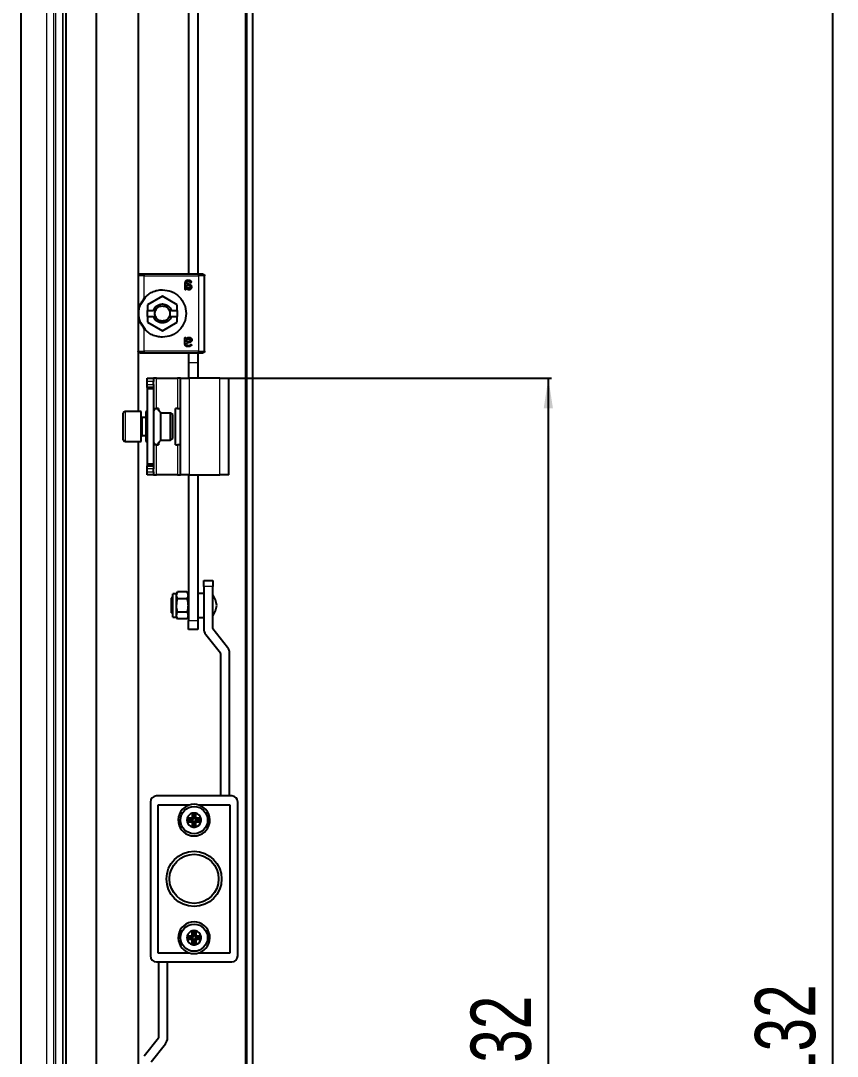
# Model space of a CAD drawing. Header units: millimetres. Extents: x -793 to 1819, y -785 to 978.
# Drawn here: x 1548.5 to 1819.3, y 115.2 to 458.6 of the extents above; entities that cross this region are included whole.
import ezdxf

# ---------------------------------------------------------------- set-up
doc = ezdxf.new("R2010")
doc.units = ezdxf.units.MM
doc.layers.add('FORMAT', color=7, linetype='Continuous')
doc.styles.add('SLDTEXTSTYLE0', font='TXT', dxfattribs={"width": 0.75})
doc.dimstyles.new('SLDDIMSTYLE0', dxfattribs={"dimtxt": 20, "dimasz": 10, "dimexe": 0, "dimexo": 0.0625, "dimgap": 5, "dimtad": 2, "dimdec": 1, "dimrnd": 1e-09, "dimzin": 12, "dimdsep": 46, "dimtxsty": 'SLDTEXTSTYLE0', "dimsah": 1, "dimcen": 0.09, "dimadec": 0, "dimazin": 3, "dimtfac": 1, "dimtofl": 0, "dimtmove": 0, "dimatfit": 3, "dimfxl": 0, "dimfrac": 2, "dimtolj": 1, "dimtzin": 12, "dimarcsym": 0})

# ---------------------------------------------------------------- blocks, each defined once
blk = doc.blocks.new('_D_8')
at = {"layer": 'FORMAT'}
for p, q in [((1617.49, 690.03), (1818.8, 690.03)), ((1817.8, 690.03), (1817.8, -441.97)), ((1617.49, -441.97), (1818.8, -441.97))]:
    blk.add_line(p, q, dxfattribs=at)
for points in [[(1817.8, 690.03), (1816.26, 680.03), (1819.34, 680.03)], [(1817.8, -441.97), (1819.34, -431.97), (1816.26, -431.97)]]:
    blk.add_solid(points, dxfattribs=at)
at = {"layer": 'FORMAT', "insert": (1792.02, 94.48), "char_height": 20, "attachment_point": 1, "rotation": 90, "style": 'SLDTEXTSTYLE0'}
blk.add_mtext('1132', dxfattribs=at)
blk = doc.blocks.new('_D_11')
at = {"layer": 'FORMAT'}
for p, q in [((1617.49, 340.03), (1724.49, 340.03)), ((1723.49, 340.03), (1723.49, -91.97)), ((1617.49, -91.97), (1724.49, -91.97))]:
    blk.add_line(p, q, dxfattribs=at)
for points in [[(1723.49, 340.03), (1721.95, 330.03), (1725.03, 330.03)], [(1723.49, -91.97), (1725.03, -81.97), (1721.95, -81.97)]]:
    blk.add_solid(points, dxfattribs=at)
at = {"layer": 'FORMAT', "insert": (1697.71, 101.87), "char_height": 20, "attachment_point": 1, "rotation": 90, "style": 'SLDTEXTSTYLE0'}
blk.add_mtext('432', dxfattribs=at)

msp = doc.modelspace()

# ---------------------------------------------------------------- linework, layer by layer
at = {"color": 7, "linetype": 'Continuous', "lineweight": 25}
for p, q in [((1623.48, -553.47), (1623.48, 801.53)), ((1625.48, -553.47), (1625.48, 801.53)), ((1573.48, 768.53), (1573.48, -520.47)), ((1563.48, 739.03), (1563.48, -490.97)), ((1548.48, 724.03), (1548.48, -475.97)), ((1587.48, 669.03), (1587.48, 374.21)), ((1604.18, 658.03), (1604.18, 374.53)), ((1607.18, 658.03), (1607.18, 374.53)), ((1607.48, 374.53), (1589.48, 374.53)), ((1608.08, 374.53), (1607.83, 374.53)), ((1587.48, 374.03), (1587.48, 349.03)), ((1602.92, 371.49), (1602.92, 369.62)), ((1603.45, 371.24), (1603.45, 371.46)), ((1603.83, 371.24), (1603.45, 371.24)), ((1603.45, 370.89), (1603.88, 370.89)), ((1603.45, 370.3), (1603.45, 370.89)), ((1609.48, 349.03), (1609.48, 374.03)), ((1603.38, 369.63), (1603.38, 369.9)), ((1588.31, 364.66), (1589.82, 366.92)), ((1595.48, 367.25), (1590.53, 364.39)), ((1590.53, 364.39), (1590.53, 362.53)), ((1600.43, 364.39), (1595.48, 367.25)), ((1600.43, 362.53), (1600.43, 364.39)), ((1590.53, 362.53), (1592.49, 362.53)), ((1590.53, 360.53), (1590.53, 362.53)), ((1593.19, 362.53), (1592.49, 362.53)), ((1598.47, 362.53), (1597.77, 362.53)), ((1598.47, 362.53), (1600.43, 362.53)), ((1600.43, 362.53), (1600.43, 360.53)), ((1589.82, 356.15), (1588.31, 358.41)), ((1590.53, 360.53), (1590.53, 358.67)), ((1590.53, 360.53), (1592.49, 360.53)), ((1590.53, 358.67), (1595.48, 355.82)), ((1592.49, 360.53), (1593.19, 360.53)), ((1595.48, 355.82), (1600.43, 358.67)), ((1597.77, 360.53), (1598.47, 360.53)), ((1598.47, 360.53), (1600.43, 360.53)), ((1600.43, 358.67), (1600.43, 360.53)), ((1602.92, 351.57), (1602.92, 353.44)), ((1603.38, 353.44), (1603.38, 353.16)), ((1603.45, 352.18), (1603.45, 352.77)), ((1603.88, 352.18), (1603.45, 352.18)), ((1603.83, 351.83), (1603.45, 351.83)), ((1603.45, 351.83), (1603.45, 351.61)), ((1587.48, 348.86), (1587.48, 329.03)), ((1589.48, 348.53), (1607.48, 348.53)), ((1604.18, 348.62), (1604.18, 345.23)), ((1607.18, 348.62), (1607.18, 345.23)), ((1607.83, 348.53), (1608.08, 348.53)), ((1604.18, 345.23), (1604.18, 340.03)), ((1607.18, 345.23), (1607.18, 340.03)), ((1590.48, 339.03), (1590.48, 340.03)), ((1590.48, 340.03), (1592.48, 340.03)), ((1592.48, 340.03), (1592.48, 339.03)), ((1593.48, 340.03), (1592.48, 340.03)), ((1593.48, 340.03), (1600.48, 340.03)), ((1601.48, 340.03), (1600.48, 340.03)), ((1601.48, 340.03), (1604.48, 340.03)), ((1601.48, 308.03), (1601.48, 340.03)), ((1614.48, 340.03), (1604.48, 340.03)), ((1614.48, 340.03), (1617.48, 340.03)), ((1617.48, 308.03), (1617.48, 340.03)), ((1590.48, 338.03), (1590.48, 339.03)), ((1590.48, 337.03), (1590.48, 338.03)), ((1592.48, 337.03), (1590.48, 337.03)), ((1590.48, 337.03), (1590.48, 336.53)), ((1592.48, 338.03), (1592.48, 339.03)), ((1592.48, 338.03), (1592.48, 337.03)), ((1592.48, 337.03), (1592.48, 336.53)), ((1592.48, 336.53), (1590.48, 336.53)), ((1590.48, 336.53), (1590.48, 311.53)), ((1592.48, 336.53), (1592.48, 311.53)), ((1592.48, 330.03), (1593.48, 330.03)), ((1594.18, 330.03), (1593.48, 330.03)), ((1594.18, 330.03), (1594.18, 329.58)), ((1599.78, 318.03), (1599.78, 330.03)), ((1600.48, 330.03), (1599.78, 330.03)), ((1600.48, 330.03), (1601.48, 330.03)), ((1582.48, 321.78), (1582.48, 328.43)), ((1588.48, 329.03), (1583.08, 329.03)), ((1588.48, 321.47), (1588.48, 329.03)), ((1589.98, 327.03), (1588.73, 327.03)), ((1590.48, 329.03), (1589.98, 329.03)), ((1589.98, 329.03), (1589.98, 327.82)), ((1589.98, 327.82), (1589.98, 319.03)), ((1598.12, 328.53), (1594.98, 328.53)), ((1594.98, 319.53), (1594.98, 328.53)), ((1598.98, 328.03), (1598.12, 328.53)), ((1598.12, 319.53), (1598.12, 328.53)), ((1598.98, 320.03), (1598.98, 328.03)), ((1582.48, 319.63), (1582.48, 321.78)), ((1588.48, 319.03), (1588.48, 321.47)), ((1588.73, 321.03), (1589.98, 321.03)), ((1594.98, 319.53), (1598.12, 319.53)), ((1598.12, 319.53), (1598.98, 320.03)), ((1583.08, 319.03), (1588.48, 319.03)), ((1587.48, 319.03), (1587.48, -70.97)), ((1589.98, 319.03), (1590.48, 319.03)), ((1593.48, 318.03), (1592.48, 318.03)), ((1593.48, 318.03), (1594.18, 318.03)), ((1594.18, 318.48), (1594.18, 318.03)), ((1599.78, 318.03), (1600.48, 318.03)), ((1601.48, 318.03), (1600.48, 318.03)), ((1592.48, 311.53), (1590.48, 311.53)), ((1590.48, 311.53), (1590.48, 311.03)), ((1590.48, 310.03), (1590.48, 311.03)), ((1590.48, 311.03), (1592.48, 311.03)), ((1590.48, 309.03), (1590.48, 310.03)), ((1592.48, 311.53), (1592.48, 311.03)), ((1592.48, 311.03), (1592.48, 310.03)), ((1592.48, 309.03), (1592.48, 310.03)), ((1590.48, 308.03), (1590.48, 309.03)), ((1592.48, 308.03), (1590.48, 308.03)), ((1592.48, 309.03), (1592.48, 308.03)), ((1592.48, 308.03), (1593.48, 308.03)), ((1600.48, 308.03), (1593.48, 308.03)), ((1600.48, 308.03), (1601.48, 308.03)), ((1604.48, 308.03), (1601.48, 308.03)), ((1604.18, 308.03), (1604.18, 259.73)), ((1604.48, 308.03), (1614.48, 308.03)), ((1607.18, 308.03), (1607.18, 259.73)), ((1617.48, 308.03), (1614.48, 308.03)), ((1609.18, 273.03), (1612.18, 273.03)), ((1609.18, 271.03), (1609.18, 273.03)), ((1612.18, 273.03), (1612.18, 271.03)), ((1600.18, 268.58), (1598.98, 268.58)), ((1598.98, 264.73), (1598.98, 268.58)), ((1600.53, 269.18), (1600.18, 268.58)), ((1600.18, 264.73), (1600.18, 268.58)), ((1603.64, 269.18), (1600.53, 269.18)), ((1603.98, 268.58), (1603.64, 269.18)), ((1603.98, 268.58), (1603.98, 260.88)), ((1609.18, 268.73), (1607.18, 268.73)), ((1609.18, 271.03), (1609.18, 257.1)), ((1612.18, 257.1), (1612.18, 271.03)), ((1598.98, 267.68), (1598.48, 267.18)), ((1598.48, 262.28), (1598.48, 267.18)), ((1598.98, 260.88), (1598.98, 264.73)), ((1600.18, 260.88), (1600.18, 264.73)), ((1603.64, 266.96), (1600.53, 266.96)), ((1604.18, 267.68), (1603.98, 267.68)), ((1598.48, 262.28), (1598.98, 261.78)), ((1603.64, 262.51), (1600.53, 262.51)), ((1603.98, 261.78), (1604.18, 261.78)), ((1598.98, 260.88), (1600.18, 260.88)), ((1600.18, 260.88), (1600.53, 260.28)), ((1603.64, 260.28), (1600.53, 260.28)), ((1603.64, 260.28), (1603.98, 260.88)), ((1604.18, 256.73), (1604.18, 259.73)), ((1607.18, 260.73), (1609.18, 260.73)), ((1607.18, 259.73), (1607.18, 256.73)), ((1607.18, 256.73), (1604.18, 256.73)), ((1609.87, 255.12), (1614.74, 248.95)), ((1617.09, 250.8), (1612.22, 256.98)), ((1614.78, 248.82), (1614.78, 201.53)), ((1617.78, 201.53), (1617.78, 248.82)), ((1591.48, 199.53), (1591.48, 148.53)), ((1618.48, 201.53), (1593.48, 201.53)), ((1620.48, 148.53), (1620.48, 199.53)), ((1593.98, 198.53), (1593.98, 149.53)), ((1604.38, 198.53), (1593.98, 198.53)), ((1605.38, 195.8), (1605.38, 194.23)), ((1605.82, 195.44), (1605.38, 195.8)), ((1606.15, 195.44), (1606.58, 195.8)), ((1606.58, 194.23), (1606.58, 195.8)), ((1617.98, 198.53), (1607.58, 198.53)), ((1617.98, 149.53), (1617.98, 198.53)), ((1605.28, 194.13), (1603.71, 194.13)), ((1604.08, 193.7), (1603.71, 194.13)), ((1604.08, 193.37), (1603.71, 192.93)), ((1603.71, 192.93), (1605.28, 192.93)), ((1605.28, 193.7), (1604.08, 193.7)), ((1604.08, 193.37), (1605.28, 193.37)), ((1605.38, 192.83), (1605.38, 191.26)), ((1605.82, 195.44), (1605.82, 194.23)), ((1605.82, 192.83), (1605.82, 191.63)), ((1606.15, 194.23), (1606.15, 195.44)), ((1606.15, 191.63), (1606.15, 192.83)), ((1606.58, 191.26), (1606.58, 192.83)), ((1608.25, 194.13), (1606.68, 194.13)), ((1607.89, 193.7), (1606.68, 193.7)), ((1606.68, 193.37), (1607.89, 193.37)), ((1606.68, 192.93), (1608.25, 192.93)), ((1607.89, 193.7), (1608.25, 194.13)), ((1607.89, 193.37), (1608.25, 192.93)), ((1605.82, 191.63), (1605.38, 191.26)), ((1606.15, 191.63), (1606.58, 191.26)), ((1604.08, 154.7), (1603.71, 155.13)), ((1603.71, 155.13), (1605.28, 155.13)), ((1604.08, 154.7), (1605.28, 154.7)), ((1605.38, 155.23), (1605.38, 156.8)), ((1605.82, 156.44), (1605.38, 156.8)), ((1605.82, 155.23), (1605.82, 156.44)), ((1606.15, 156.44), (1606.58, 156.8)), ((1606.15, 156.44), (1606.15, 155.23)), ((1606.58, 156.8), (1606.58, 155.23)), ((1606.68, 155.13), (1608.25, 155.13)), ((1606.68, 154.7), (1607.89, 154.7)), ((1607.89, 154.7), (1608.25, 155.13)), ((1604.08, 154.37), (1603.71, 153.93)), ((1605.28, 153.93), (1603.71, 153.93)), ((1605.28, 154.37), (1604.08, 154.37)), ((1605.38, 152.26), (1605.38, 153.83)), ((1605.82, 152.63), (1605.38, 152.26)), ((1605.82, 152.63), (1605.82, 153.83)), ((1606.15, 153.83), (1606.15, 152.63)), ((1606.15, 152.63), (1606.58, 152.26)), ((1606.58, 153.83), (1606.58, 152.26)), ((1607.89, 154.37), (1606.68, 154.37)), ((1608.25, 153.93), (1606.68, 153.93)), ((1607.89, 154.37), (1608.25, 153.93)), ((1593.98, 149.53), (1604.38, 149.53)), ((1607.58, 149.53), (1617.98, 149.53)), ((1593.48, 146.53), (1618.48, 146.53)), ((1594.18, 146.53), (1594.18, 121.3)), ((1597.18, 121.3), (1597.18, 146.53)), ((1594.14, 121.18), (1589.38, 115.21)), ((1591.73, 113.34), (1596.48, 119.31))]:
    msp.add_line(p, q, dxfattribs=at)
at = {"color": 8, "linetype": 'Continuous', "lineweight": 18}
for p, q in [((1622.88, 798.93), (1622.88, -550.87)), ((1559.38, 734.93), (1559.38, -486.87)), ((1560.07, 735.62), (1560.07, -487.56)), ((1562.38, 737.93), (1562.38, -489.87)), ((1562.48, 738.03), (1562.48, -489.97)), ((1557.07, 732.62), (1557.07, -484.56)), ((1589.48, 366.59), (1589.48, 374.03)), ((1589.48, 374.03), (1607.48, 374.03)), ((1607.48, 374.03), (1607.48, 349.03)), ((1595.48, 359.03), (1595.48, 358.38)), ((1589.48, 349.03), (1589.48, 356.47)), ((1607.48, 349.03), (1589.48, 349.03)), ((1604.18, 345.23), (1607.18, 345.23)), ((1593.48, 330.03), (1593.48, 340.03)), ((1600.48, 340.03), (1600.48, 330.03)), ((1604.48, 308.03), (1604.48, 340.03)), ((1614.48, 308.03), (1614.48, 340.03)), ((1592.48, 339.03), (1590.48, 339.03)), ((1590.48, 338.03), (1592.48, 338.03)), ((1583.08, 329.03), (1583.08, 321.47)), ((1588.73, 327.03), (1588.73, 321.03)), ((1583.08, 321.47), (1583.08, 319.03)), ((1593.48, 308.03), (1593.48, 318.03)), ((1600.48, 318.03), (1600.48, 308.03)), ((1592.48, 310.03), (1590.48, 310.03)), ((1590.48, 309.03), (1592.48, 309.03)), ((1612.18, 271.03), (1609.18, 271.03)), ((1604.18, 259.73), (1607.18, 259.73)), ((1605.28, 193.7), (1605.28, 194.13)), ((1605.28, 193.37), (1605.28, 192.93)), ((1605.82, 194.23), (1605.38, 194.23)), ((1605.82, 192.83), (1605.38, 192.83)), ((1606.15, 194.23), (1606.58, 194.23)), ((1606.15, 192.83), (1606.58, 192.83)), ((1606.68, 193.7), (1606.68, 194.13)), ((1606.68, 193.37), (1606.68, 192.93)), ((1605.28, 154.7), (1605.28, 155.13)), ((1605.82, 155.23), (1605.38, 155.23)), ((1606.15, 155.23), (1606.58, 155.23)), ((1606.68, 154.7), (1606.68, 155.13)), ((1605.28, 154.37), (1605.28, 153.93)), ((1605.82, 153.83), (1605.38, 153.83)), ((1606.15, 153.83), (1606.58, 153.83)), ((1606.68, 154.37), (1606.68, 153.93))]:
    msp.add_line(p, q, dxfattribs=at)
at = {"color": 7, "linetype": 'Continuous', "lineweight": 25}
for centre, radius in [((1605.98, 193.53), 4.5), ((1605.98, 174.03), 9.15), ((1605.98, 174.03), 8.15), ((1605.98, 154.53), 4.5)]:
    msp.add_circle(centre, radius, dxfattribs=at)
for centre, radius, start, end in [((1583.08, 328.43), 0.6, 90, 180), ((1588.73, 327.28), 0.25, 180, 270), ((1583.08, 319.63), 0.6, 180, 270), ((1588.73, 320.78), 0.25, 90, 180), ((1605.54, 263.77), 8, 6.8819, 33.8709), ((1605.54, 265.69), 8, 326.1291, 353.1181), ((1612.38, 257.1), 3.2, 180, 218.264), ((1612.38, 257.1), 0.2, 180, 218.264), ((1614.58, 248.82), 3.2, 0, 38.264), ((1614.58, 248.82), 0.2, 0, 38.264), ((1593.48, 199.53), 2, 90, 180), ((1618.48, 199.53), 2, 0, 90), ((1605.98, 193.53), 5.25, 107.7528, 72.2472), ((1605.98, 193.53), 2.35, 104.7925, 165.2075), ((1605.98, 193.53), 5.25, 72.2472, 107.7528), ((1605.98, 193.53), 2.35, 75.2075, 104.7925), ((1605.98, 193.53), 2.35, 14.7925, 75.2075), ((1605.98, 193.53), 2.35, 165.2075, 194.7925), ((1605.98, 193.53), 2.35, 194.7925, 255.2075), ((1605.98, 193.53), 1.91, 175.1056, 184.8944), ((1605.28, 194.23), 0.1, 270, 0), ((1605.28, 194.23), 0.537, 270, 0), ((1605.28, 192.83), 0.537, 0, 90), ((1605.28, 192.83), 0.1, 0, 90), ((1605.98, 193.53), 1.91, 85.1056, 94.8944), ((1606.68, 194.23), 0.537, 180, 270), ((1606.68, 192.83), 0.537, 90, 180), ((1606.68, 194.23), 0.1, 180, 270), ((1605.98, 193.53), 2.35, 284.7925, 345.2075), ((1606.68, 192.83), 0.1, 90, 180), ((1605.98, 193.53), 1.91, 355.1056, 4.8944), ((1605.98, 193.53), 2.35, 345.2075, 14.7925), ((1605.98, 193.53), 2.35, 255.2075, 284.7925), ((1605.98, 193.53), 1.91, 265.1056, 274.8944), ((1605.98, 154.53), 5.25, 287.7528, 252.2472), ((1605.98, 154.53), 2.35, 165.2075, 194.7925), ((1605.98, 154.53), 2.35, 104.7925, 165.2075), ((1605.98, 154.53), 1.91, 175.1056, 184.8944), ((1605.28, 155.23), 0.1, 270, 0), ((1605.28, 155.23), 0.537, 270, 0), ((1605.98, 154.53), 2.35, 75.2075, 104.7925), ((1605.98, 154.53), 1.91, 85.1056, 94.8944), ((1606.68, 155.23), 0.537, 180, 270), ((1605.98, 154.53), 2.35, 14.7925, 75.2075), ((1606.68, 155.23), 0.1, 180, 270), ((1605.98, 154.53), 1.91, 355.1056, 4.8944), ((1605.98, 154.53), 2.35, 345.2075, 14.7925), ((1605.98, 154.53), 2.35, 194.7925, 255.2075), ((1605.28, 153.83), 0.537, 0, 90), ((1605.28, 153.83), 0.1, 0, 90), ((1605.98, 154.53), 2.35, 255.2075, 284.7925), ((1605.98, 154.53), 1.91, 265.1056, 274.8944), ((1606.68, 153.83), 0.537, 90, 180), ((1605.98, 154.53), 2.35, 284.7925, 345.2075), ((1606.68, 153.83), 0.1, 90, 180), ((1593.48, 148.53), 2, 180, 270), ((1605.98, 154.53), 5.25, 252.2472, 287.7528), ((1618.48, 148.53), 2, 270, 0), ((1593.98, 121.3), 0.2, 321.4416, 0), ((1593.98, 121.3), 3.2, 321.4416, 0)]:
    msp.add_arc(centre, radius, start, end, dxfattribs=at)
for points in [[(1587.98, 374.53), (1587.92, 374.53), (1587.79, 374.51), (1587.62, 374.39), (1587.5, 374.23), (1587.49, 374.1), (1587.48, 374.03)], [(1589.48, 374.53), (1589.29, 374.53), (1588.89, 374.53), (1588.4, 374.53), (1588.05, 374.53), (1588, 374.53), (1587.98, 374.53)], [(1608.98, 374.53), (1608.96, 374.53), (1608.91, 374.53), (1608.57, 374.53), (1608.07, 374.53), (1607.68, 374.53), (1607.48, 374.53)], [(1608.98, 374.53), (1609.05, 374.53), (1609.18, 374.51), (1609.34, 374.39), (1609.46, 374.23), (1609.47, 374.1), (1609.48, 374.03)], [(1589.48, 366.59), (1589.88, 367.01), (1590.67, 367.83), (1592.15, 368.7), (1593.77, 369.28), (1594.91, 369.35), (1595.48, 369.38)], [(1595.48, 369.38), (1596.51, 369.26), (1598.56, 369.03), (1601.18, 367.21), (1602.92, 364.62), (1603.54, 361.53), (1602.92, 358.45), (1601.18, 355.85), (1598.56, 354.04), (1596.51, 353.8), (1595.48, 353.68)], [(1592.49, 362.53), (1592.63, 362.83), (1592.89, 363.44), (1593.62, 364.13), (1594.5, 364.58), (1595.48, 364.73), (1596.47, 364.58), (1597.35, 364.13), (1598.07, 363.44), (1598.34, 362.83), (1598.47, 362.53)], [(1593.19, 362.53), (1593.31, 362.75), (1593.54, 363.17), (1594.1, 363.65), (1594.76, 363.97), (1595.24, 364.01), (1595.48, 364.03)], [(1595.48, 364.03), (1595.72, 364.01), (1596.21, 363.97), (1596.87, 363.65), (1597.43, 363.17), (1597.66, 362.75), (1597.77, 362.53)], [(1593.19, 360.53), (1593.13, 360.69), (1593.01, 361.02), (1592.97, 361.53), (1593.01, 362.05), (1593.13, 362.37), (1593.19, 362.53)], [(1597.77, 362.53), (1597.83, 362.37), (1597.95, 362.05), (1598, 361.53), (1597.95, 361.02), (1597.83, 360.69), (1597.77, 360.53)], [(1595.48, 358.38), (1595.15, 358.41), (1594.5, 358.47), (1593.62, 358.94), (1592.89, 359.63), (1592.63, 360.23), (1592.49, 360.53)], [(1595.48, 359.03), (1595.24, 359.05), (1594.76, 359.09), (1594.1, 359.41), (1593.54, 359.89), (1593.31, 360.32), (1593.19, 360.53)], [(1598.47, 360.53), (1598.34, 360.23), (1598.07, 359.63), (1597.35, 358.94), (1596.47, 358.47), (1595.81, 358.41), (1595.48, 358.38)], [(1597.77, 360.53), (1597.66, 360.32), (1597.43, 359.89), (1596.87, 359.41), (1596.21, 359.09), (1595.72, 359.05), (1595.48, 359.03)], [(1595.48, 353.68), (1594.91, 353.72), (1593.77, 353.79), (1592.15, 354.36), (1590.67, 355.23), (1589.88, 356.06), (1589.48, 356.47)], [(1587.98, 348.53), (1587.92, 348.54), (1587.79, 348.56), (1587.62, 348.67), (1587.5, 348.84), (1587.49, 348.97), (1587.48, 349.03)], [(1587.98, 348.53), (1588, 348.53), (1588.05, 348.53), (1588.4, 348.53), (1588.89, 348.53), (1589.29, 348.53), (1589.48, 348.53)], [(1607.48, 348.53), (1607.68, 348.53), (1608.07, 348.53), (1608.57, 348.53), (1608.91, 348.53), (1608.96, 348.53), (1608.98, 348.53)], [(1609.48, 349.03), (1609.47, 348.97), (1609.46, 348.84), (1609.34, 348.67), (1609.18, 348.56), (1609.05, 348.54), (1608.98, 348.53)]]:
    msp.add_open_spline(points, degree=3, dxfattribs=at)
at = {"color": 8, "linetype": 'Continuous', "lineweight": 18}
for points in [[(1589.48, 374.53), (1589.48, 374.53), (1589.48, 374.51), (1589.48, 374.39), (1589.48, 374.23), (1589.48, 374.1), (1589.48, 374.03)], [(1607.48, 374.03), (1607.48, 374.1), (1607.48, 374.23), (1607.48, 374.39), (1607.48, 374.51), (1607.48, 374.53), (1607.48, 374.53)], [(1589.48, 374.03), (1589.22, 374.03), (1588.7, 374.03), (1588.03, 374.03), (1587.57, 374.03), (1587.51, 374.03), (1587.48, 374.03)], [(1609.48, 374.03), (1609.45, 374.03), (1609.39, 374.03), (1608.93, 374.03), (1608.27, 374.03), (1607.74, 374.03), (1607.48, 374.03)], [(1587.48, 349.03), (1587.51, 349.03), (1587.57, 349.03), (1588.03, 349.03), (1588.7, 349.03), (1589.22, 349.03), (1589.48, 349.03)], [(1589.48, 349.03), (1589.48, 348.97), (1589.48, 348.84), (1589.48, 348.67), (1589.48, 348.56), (1589.48, 348.54), (1589.48, 348.53)], [(1607.48, 348.53), (1607.48, 348.54), (1607.48, 348.56), (1607.48, 348.67), (1607.48, 348.84), (1607.48, 348.97), (1607.48, 349.03)], [(1607.48, 349.03), (1607.74, 349.03), (1608.27, 349.03), (1608.93, 349.03), (1609.39, 349.03), (1609.45, 349.03), (1609.48, 349.03)]]:
    msp.add_open_spline(points, degree=3, dxfattribs=at)
at = {"color": 7, "linetype": 'Continuous', "lineweight": 25}
for points, knots in [([(1604.04, 372.53), (1603.89, 372.53), (1603.66, 372.52), (1603.38, 372.42), (1603.2, 372.3), (1603.06, 372.14), (1602.94, 371.86), (1602.93, 371.64), (1602.92, 371.49)], [0, 0, 0, 0, 0.250089, 0.382495, 0.500259, 0.622163, 0.750133, 1, 1, 1, 1]), ([(1603.45, 371.46), (1603.46, 371.55), (1603.46, 371.68), (1603.52, 371.85), (1603.6, 371.96), (1603.7, 372.04), (1603.83, 372.09), (1603.96, 372.12), (1604.05, 372.12), (1604.09, 372.12)], [0, 0, 0, 0, 0.250023, 0.382539, 0.499802, 0.620838, 0.749652, 0.874777, 1, 1, 1, 1]), ([(1605.22, 370.32), (1605.21, 370.4), (1605.2, 370.55), (1605.11, 370.77), (1604.95, 370.95), (1604.69, 371.12), (1604.3, 371.22), (1603.99, 371.23), (1603.83, 371.24)], [0, 0, 0, 0, 0.125049, 0.249886, 0.370856, 0.49982, 0.749609, 1, 1, 1, 1]), ([(1603.88, 370.89), (1603.98, 370.88), (1604.16, 370.88), (1604.39, 370.81), (1604.53, 370.72), (1604.63, 370.62), (1604.68, 370.49), (1604.69, 370.4), (1604.69, 370.36)], [0, 0, 0, 0, 0.279652, 0.500248, 0.629485, 0.750186, 0.875763, 1, 1, 1, 1]), ([(1605.1, 372.04), (1605.1, 372.09), (1605.1, 372.17), (1605.03, 372.26), (1604.9, 372.35), (1604.57, 372.48), (1604.25, 372.51), (1604.04, 372.53)], [0, 0, 0, 0, 0.1246927, 0.1871822, 0.2497734, 0.5000394, 1, 1, 1, 1]), ([(1604.09, 372.12), (1604.25, 372.1), (1604.49, 372.07), (1604.75, 371.95), (1604.87, 371.88), (1604.94, 371.84), (1604.98, 371.83), (1605, 371.83)], [0, 0, 0, 0, 0.4987, 0.749508, 0.874949, 0.946783, 1, 1, 1, 1]), ([(1605, 371.83), (1605.01, 371.83), (1605.02, 371.83), (1605.04, 371.84), (1605.06, 371.85), (1605.07, 371.88), (1605.09, 371.92), (1605.1, 371.96), (1605.1, 372), (1605.1, 372.02), (1605.1, 372.04)], [0, 0, 0, 0, 0.128825, 0.180169, 0.243397, 0.36986, 0.499864, 0.749649, 0.843476, 1, 1, 1, 1]), ([(1602.92, 369.62), (1602.92, 369.61), (1602.93, 369.6), (1602.94, 369.58), (1602.97, 369.56), (1603.04, 369.53), (1603.11, 369.53), (1603.15, 369.53)], [0, 0, 0, 0, 0.124881, 0.183376, 0.250934, 0.500336, 1, 1, 1, 1]), ([(1603.15, 369.53), (1603.2, 369.53), (1603.27, 369.53), (1603.34, 369.55), (1603.37, 369.58), (1603.38, 369.6), (1603.38, 369.61), (1603.38, 369.63)], [0, 0, 0, 0, 0.4997175, 0.7494373, 0.8105874, 0.8750778, 1, 1, 1, 1]), ([(1603.38, 369.9), (1603.51, 369.79), (1603.69, 369.62), (1603.97, 369.51), (1604.13, 369.48), (1604.22, 369.48), (1604.26, 369.47)], [0, 0, 0, 0, 0.499113, 0.749325, 0.874665, 1, 1, 1, 1]), ([(1604.17, 369.89), (1604.1, 369.89), (1603.96, 369.9), (1603.7, 370.04), (1603.55, 370.19), (1603.45, 370.3)], [0, 0, 0, 0, 0.2499389, 0.4998636, 1, 1, 1, 1]), ([(1604.69, 370.36), (1604.68, 370.29), (1604.67, 370.19), (1604.61, 370.07), (1604.55, 370), (1604.46, 369.94), (1604.37, 369.91), (1604.27, 369.89), (1604.21, 369.89), (1604.17, 369.89)], [0, 0, 0, 0, 0.249168, 0.373635, 0.49939, 0.619394, 0.749656, 0.87477, 1, 1, 1, 1]), ([(1604.26, 369.47), (1604.38, 369.48), (1604.56, 369.49), (1604.79, 369.58), (1604.94, 369.67), (1605.07, 369.8), (1605.19, 370.01), (1605.21, 370.2), (1605.22, 370.32)], [0, 0, 0, 0, 0.25007, 0.379181, 0.500499, 0.62417, 0.750842, 1, 1, 1, 1]), ([(1589.48, 356.47), (1589.2, 356.85), (1588.63, 357.6), (1588.07, 358.85), (1587.72, 360.13), (1587.59, 361.53), (1587.72, 362.94), (1588.07, 364.22), (1588.63, 365.46), (1589.2, 366.22), (1589.48, 366.59)], [0, 0, 0, 0, 0.125762, 0.25037, 0.375307, 0.500139, 0.62481, 0.749763, 0.874888, 1, 1, 1, 1]), ([(1602.92, 353.44), (1602.92, 353.45), (1602.93, 353.47), (1602.94, 353.49), (1602.97, 353.51), (1603.04, 353.53), (1603.11, 353.53), (1603.15, 353.53)], [0, 0, 0, 0, 0.124884, 0.186377, 0.250914, 0.500322, 1, 1, 1, 1]), ([(1604.04, 350.53), (1603.96, 350.53), (1603.81, 350.54), (1603.59, 350.57), (1603.38, 350.64), (1603.2, 350.76), (1603.06, 350.93), (1602.94, 351.2), (1602.93, 351.43), (1602.92, 351.57)], [0, 0, 0, 0, 0.125255, 0.250437, 0.383066, 0.500493, 0.622629, 0.75025, 1, 1, 1, 1]), ([(1603.15, 353.53), (1603.2, 353.53), (1603.26, 353.53), (1603.32, 353.51), (1603.35, 353.5), (1603.37, 353.49), (1603.38, 353.47), (1603.38, 353.45), (1603.38, 353.44)], [0, 0, 0, 0, 0.499162, 0.644242, 0.749698, 0.813605, 0.875217, 1, 1, 1, 1]), ([(1603.38, 353.16), (1603.51, 353.27), (1603.69, 353.44), (1604.01, 353.57), (1604.17, 353.59), (1604.26, 353.59)], [0, 0, 0, 0, 0.499364, 0.749701, 1, 1, 1, 1]), ([(1603.45, 352.77), (1603.55, 352.87), (1603.7, 353.03), (1603.93, 353.14), (1604.07, 353.18), (1604.14, 353.18), (1604.17, 353.18)], [0, 0, 0, 0, 0.499765, 0.749504, 0.874771, 1, 1, 1, 1]), ([(1603.45, 351.61), (1603.45, 351.56), (1603.46, 351.47), (1603.48, 351.34), (1603.52, 351.21), (1603.6, 351.1), (1603.7, 351.02), (1603.87, 350.95), (1604, 350.95), (1604.09, 350.94)], [0, 0, 0, 0, 0.125295, 0.250514, 0.383518, 0.50035, 0.621938, 0.750243, 1, 1, 1, 1]), ([(1605.22, 352.75), (1605.22, 352.71), (1605.21, 352.63), (1605.19, 352.48), (1605.11, 352.29), (1604.95, 352.12), (1604.68, 351.95), (1604.3, 351.84), (1603.99, 351.83), (1603.83, 351.83)], [0, 0, 0, 0, 0.062637, 0.125278, 0.250072, 0.374841, 0.499994, 0.749696, 1, 1, 1, 1]), ([(1604.69, 352.71), (1604.69, 352.66), (1604.68, 352.57), (1604.63, 352.45), (1604.53, 352.34), (1604.39, 352.25), (1604.17, 352.19), (1603.98, 352.18), (1603.88, 352.18)], [0, 0, 0, 0, 0.124446, 0.249795, 0.37, 0.499734, 0.719932, 1, 1, 1, 1]), ([(1605.1, 351.03), (1605.1, 351), (1605.1, 350.95), (1605.08, 350.87), (1605.03, 350.8), (1604.9, 350.71), (1604.57, 350.58), (1604.25, 350.55), (1604.04, 350.53)], [0, 0, 0, 0, 0.062686, 0.125173, 0.187628, 0.250185, 0.500314, 1, 1, 1, 1]), ([(1604.09, 350.94), (1604.25, 350.96), (1604.56, 350.98), (1604.82, 351.2), (1604.98, 351.23), (1605, 351.24)], [0, 0, 0, 0, 0.498852, 0.946609, 1, 1, 1, 1]), ([(1604.17, 353.18), (1604.24, 353.18), (1604.34, 353.17), (1604.46, 353.12), (1604.54, 353.06), (1604.61, 352.99), (1604.66, 352.9), (1604.68, 352.81), (1604.69, 352.74), (1604.69, 352.71)], [0, 0, 0, 0, 0.2496231, 0.3771401, 0.499734, 0.6227303, 0.7498125, 0.8748762, 1, 1, 1, 1]), ([(1604.26, 353.59), (1604.38, 353.58), (1604.56, 353.57), (1604.79, 353.49), (1604.94, 353.39), (1605.07, 353.26), (1605.19, 353.05), (1605.21, 352.87), (1605.22, 352.75)], [0, 0, 0, 0, 0.25007, 0.379559, 0.500499, 0.624556, 0.750843, 1, 1, 1, 1]), ([(1605, 351.24), (1605.01, 351.24), (1605.02, 351.24), (1605.04, 351.22), (1605.06, 351.21), (1605.07, 351.19), (1605.1, 351.13), (1605.1, 351.07), (1605.1, 351.03)], [0, 0, 0, 0, 0.13107, 0.182437, 0.243796, 0.371388, 0.500442, 1, 1, 1, 1]), ([(1594.98, 328.53), (1594.81, 328.69), (1594.46, 328.99), (1594.26, 329.56), (1593.9, 329.87), (1593.56, 330), (1593.2, 329.96), (1592.86, 329.77), (1592.61, 329.41), (1592.52, 329.12), (1592.48, 328.96)], [0, 0, 0, 0, 0.185676, 0.371025, 0.466937, 0.562172, 0.656347, 0.751553, 0.873842, 1, 1, 1, 1]), ([(1592.48, 319.1), (1592.52, 318.95), (1592.61, 318.65), (1592.86, 318.29), (1593.2, 318.1), (1593.56, 318.07), (1593.9, 318.2), (1594.26, 318.5), (1594.46, 319.07), (1594.81, 319.38), (1594.98, 319.53)], [0, 0, 0, 0, 0.126158, 0.248447, 0.343653, 0.437828, 0.533063, 0.628975, 0.814324, 1, 1, 1, 1]), ([(1600.53, 266.96), (1600.35, 267.36), (1600.01, 268.1), (1600.36, 268.84), (1600.53, 269.18)], [0, 0, 0, 0, 0.534707, 1, 1, 1, 1]), ([(1603.64, 269.18), (1603.82, 268.79), (1604.15, 268.04), (1603.8, 267.3), (1603.64, 266.96)], [0, 0, 0, 0, 0.534707, 1, 1, 1, 1]), ([(1600.53, 262.51), (1600.35, 263.26), (1600.01, 264.75), (1600.36, 266.23), (1600.53, 266.96)], [0, 0, 0, 0, 0.508481, 1, 1, 1, 1]), ([(1603.64, 266.96), (1603.81, 266.2), (1604.15, 264.72), (1603.81, 263.24), (1603.64, 262.51)], [0, 0, 0, 0, 0.508481, 1, 1, 1, 1]), ([(1600.53, 260.28), (1600.35, 260.68), (1600.01, 261.42), (1600.36, 262.16), (1600.53, 262.51)], [0, 0, 0, 0, 0.534707, 1, 1, 1, 1]), ([(1603.64, 262.51), (1603.82, 262.11), (1604.15, 261.37), (1603.8, 260.63), (1603.64, 260.28)], [0, 0, 0, 0, 0.534707, 1, 1, 1, 1])]:
    msp.add_open_spline(points, degree=3, knots=knots, dxfattribs=at)

# ---------------------------------------------------------------- dimensions: what is measured, and where the dimension line sits
at = {"layer": 'FORMAT'}
for base, p1, p2, picture, middle in [((1817.8, -441.97), (1617.48, 690.03), (1617.48, -441.97), '_D_8', (1817.8, 124.03)), ((1723.49, -91.97), (1617.48, 340.03), (1617.48, -91.97), '_D_11', (1723.49, 124.03))]:
    dim = msp.add_linear_dim(base=base, p1=p1, p2=p2, angle=90, dimstyle='SLDDIMSTYLE0', dxfattribs=at)
    dim.commit()
    dim.dimension.update_dxf_attribs({"geometry": picture, "text_midpoint": middle, "dimtype": 160})

doc.saveas('drawing.dxf')
